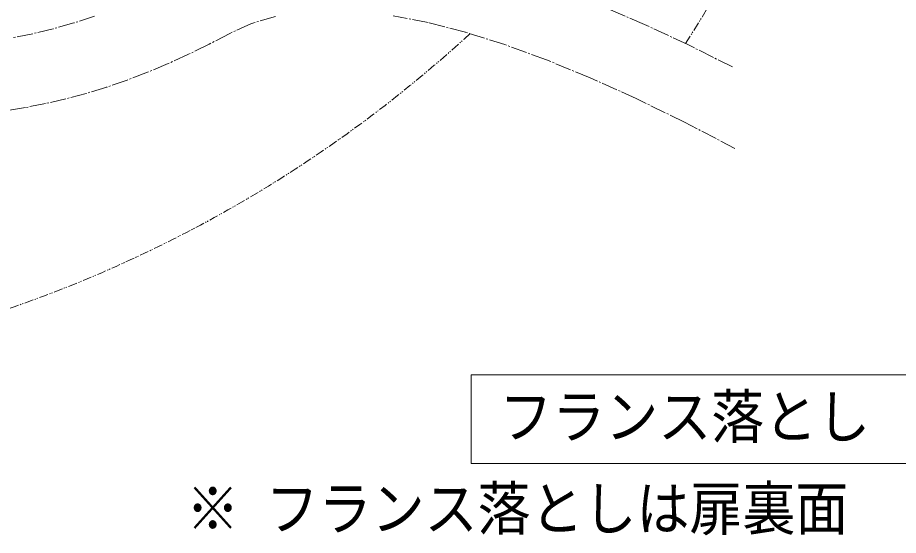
# Model space of a CAD drawing. Units: millimetres, scale not verified. Extents: x -4547 to 4547, y -2284 to 2284.
# Drawn here: x 278.3 to 775.1, y 884.6 to 1176.5 of the extents above; entities that cross this region are included whole.
import ezdxf
from ezdxf.enums import TextEntityAlignment as Align

# ---------------------------------------------------------------- set-up
doc = ezdxf.new("R2010")
doc.units = ezdxf.units.MM
doc.header["$LTSCALE"] = 20
doc.linetypes.add('CHAIN2', pattern=[12, 9, -1, 1, -1])
doc.linetypes.add('DOUBLE_CHAIN1', pattern=[8.8, 5, -1, 0.6, -0.6, 0.6, -1])
doc.layers.add('0-0_3一般', color=7, linetype='Continuous', lineweight=9)
doc.layers.add('0-1_2寸法-3', color=7, linetype='Continuous', lineweight=9)
doc.styles.add('ＭＳ ゴシック', font='')
doc.styles.get('ＭＳ ゴシック').set_extended_font_data('MS Gothic')

# ---------------------------------------------------------------- blocks, each defined once
blk = doc.blocks.new('グループ-29')
at = {"layer": '0-0_3一般', "linetype": 'CHAIN2'}
for points in [[(40442.4, 22973.9), (39938.4, 23225.3), (39451.5, 23452.3), (38981.7, 23654.9)], [(33247.7, 23545.7), (33014.4, 23470), (32781.7, 23404.4), (32549.8, 23348.9), (32318.7, 23303.4)], [(40470.4, 22055.3), (39901.3, 22352.2), (39357.1, 22617.6), (38837.8, 22851.6), (38343.5, 23054.2), (37874.1, 23225.5), (37429.7, 23365.2), (37010.2, 23473.6), (36615.7, 23550.6)], [(35287.1, 23544.4), (35017.3, 23464.3), (34772.4, 23352.8), (34540, 23230.2), (34308, 23116.2), (34076.4, 23011), (33845.2, 22914.3), (33614.4, 22826.3), (33384, 22746.9), (33153.9, 22676.2), (32924.2, 22614.1), (32695, 22560.7), (32466.1, 22515.9), (32237.6, 22479.8)]]:
    blk.add_lwpolyline(points, dxfattribs=at)
at = {"layer": '0-0_3一般', "linetype": 'DOUBLE_CHAIN1'}
for centre, start, end in [((27464.6, 31244), 327.25115, 358.60622), ((27464.6, 34244), 268.60622, 312.59923)]:
    blk.add_arc(centre, 14800.4, start, end, dxfattribs=at)
blk = doc.blocks.new('グループ-56')
at = {"layer": '0-0_3一般'}
blk.add_blockref('グループ-29', (0, 0), dxfattribs=at)
blk = doc.blocks.new('グループ-60')
at = {"layer": '0-0_3一般'}
blk.add_blockref('グループ-56', (0, 0), dxfattribs=at)

msp = doc.modelspace()

# ---------------------------------------------------------------- linework, layer by layer
at = {"layer": '0-1_2寸法-3'}
msp.add_lwpolyline([(784.22, 925.2), (534.22, 925.2), (534.22, 975.2), (784.22, 975.2)], close=True, dxfattribs=at)

# ---------------------------------------------------------------- block references
at = {"layer": '0-0_3一般', "xscale": 0.05, "yscale": 0.05}
msp.add_blockref('グループ-60', (-1340.62, 0), dxfattribs=at)

# ---------------------------------------------------------------- texts
at = {"layer": '0-1_2寸法-3', "style": 'ＭＳ ゴシック', "width": 0.9}
for s, p in [('フランス落とし', (550.01, 932.11)), ('※ フランス落としは扉裏面', (373.44, 880.3))]:
    msp.add_text(s, height=24.34, dxfattribs=at).set_placement(p, align=Align.BOTTOM_LEFT)

doc.saveas('drawing.dxf')
